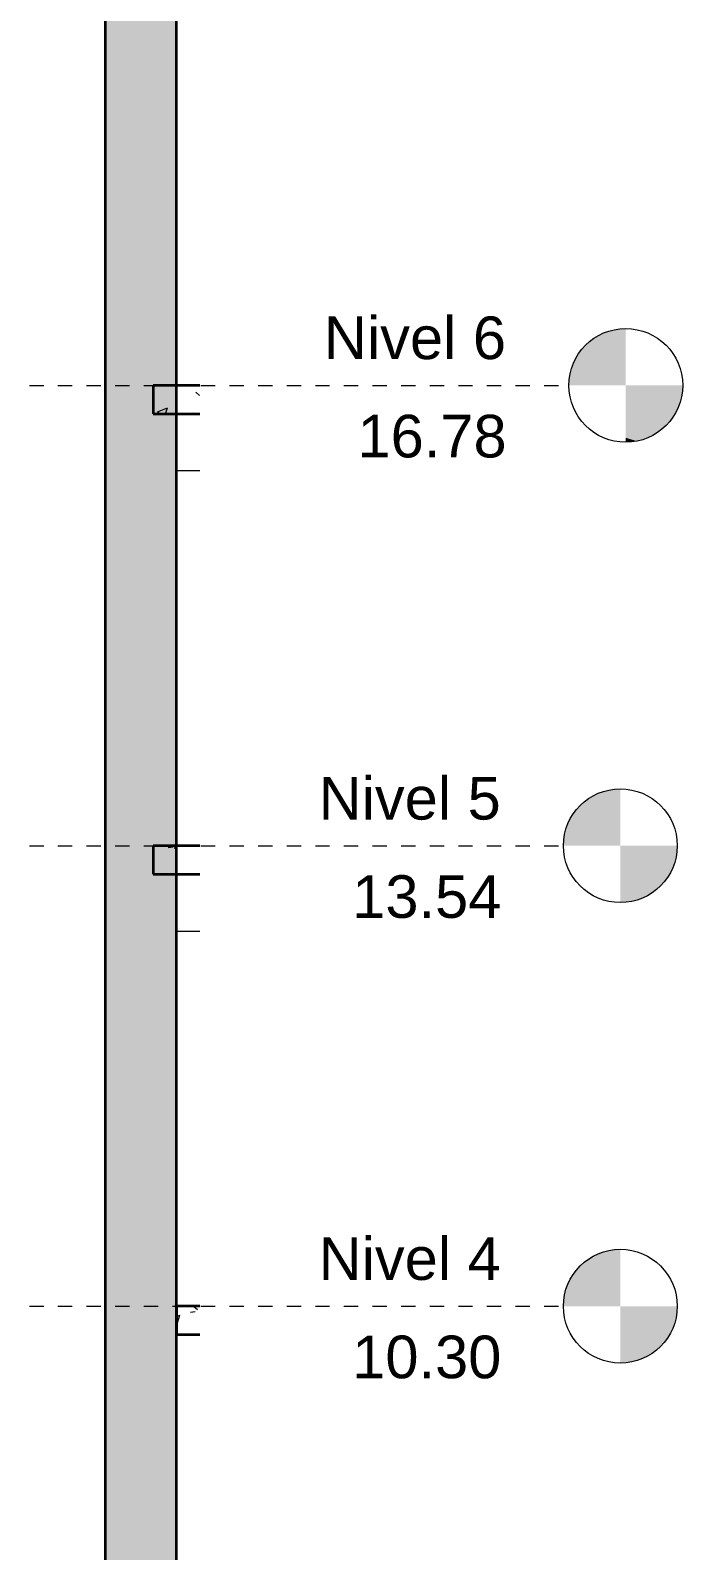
# Model space of a CAD drawing. Header units: metres. Extents: x -144 to 1000, y -717 to 29.
# Drawn here: x 350.29 to 354.85, y -639.88 to -629.24 of the extents above; entities that cross this region are included whole.
import ezdxf

# ---------------------------------------------------------------- set-up
doc = ezdxf.new("R2010")
doc.units = ezdxf.units.M
doc.linetypes.add('Punto 1 mm', pattern=[0.075, 0, -0.075])
for name, color, linetype, lineweight in [('A-FLOR', 2, 'Continuous', 9), ('A-FLOR-LEVL', 51, 'Continuous', 9), ('A-FLOR-PATT', 8, 'Continuous', 50), ('I-FURN', 2, 'Continuous', 9), ('S-BEAM', 1, 'Continuous', 9), ('S-COLS', 7, 'Continuous', 9)]:
    doc.layers.add(name, color=color, linetype=linetype, lineweight=lineweight)
doc.styles.add('Arial', font='arial.ttf', dxfattribs={"height": 0.433594})

msp = doc.modelspace()

# ---------------------------------------------------------------- hatches: boundary and pattern name
at = {"layer": 'A-FLOR-LEVL'}
h = msp.add_hatch(color=256, dxfattribs=at)
edge = h.paths.add_edge_path()
edge.add_line((354.454, -631.724), (354.056, -631.724))
edge.add_arc((354.454, -631.724), 0.398, 90, 180, ccw=False)
edge.add_line((354.454, -631.326), (354.454, -631.724))
h = msp.add_hatch(color=256, dxfattribs=at)
edge = h.paths.add_edge_path()
edge.add_line((354.416, -634.945), (354.018, -634.945))
edge.add_arc((354.416, -634.945), 0.398, 90, 180, ccw=False)
edge.add_line((354.416, -634.547), (354.416, -634.945))
h = msp.add_hatch(color=256, dxfattribs=at)
edge = h.paths.add_edge_path()
edge.add_line((354.416, -635.343), (354.416, -634.945))
edge.add_line((354.416, -634.945), (354.814, -634.945))
edge.add_arc((354.416, -634.945), 0.398, 270, 360, ccw=False)
h = msp.add_hatch(color=256, dxfattribs=at)
edge = h.paths.add_edge_path()
edge.add_line((354.416, -638.167), (354.018, -638.167))
edge.add_arc((354.416, -638.167), 0.398, 90, 180, ccw=False)
edge.add_line((354.416, -637.769), (354.416, -638.167))
h = msp.add_hatch(color=256, dxfattribs=at)
edge = h.paths.add_edge_path()
edge.add_line((354.416, -638.564), (354.416, -638.167))
edge.add_line((354.416, -638.167), (354.814, -638.167))
edge.add_arc((354.416, -638.167), 0.398, 270, 360, ccw=False)
at = {"layer": 'S-COLS', "true_color": 0x414141}
msp.add_hatch(color=250, dxfattribs=at).paths.add_polyline_path([(350.814, -652.187), (351.311, -652.187), (351.311, -602.78), (350.814, -602.78), (350.814, -650.898)])

# ---------------------------------------------------------------- linework, layer by layer
at = {"layer": 'A-FLOR', "lineweight": 35}
for p, q in [((351.474, -631.724), (351.148, -631.724)), ((351.148, -631.724), (351.148, -631.922)), ((351.148, -631.922), (351.474, -631.922)), ((351.474, -634.945), (351.148, -634.945)), ((351.148, -634.945), (351.148, -635.144)), ((351.148, -635.144), (351.474, -635.144)), ((351.474, -638.167), (351.311, -638.167)), ((351.311, -638.167), (351.311, -638.366)), ((351.311, -638.366), (351.474, -638.366))]:
    msp.add_line(p, q, dxfattribs=at)
at = {"layer": 'A-FLOR-LEVL', "color": 251, "linetype": 'Punto 1 mm', "true_color": 0x6c6c6c}
for p, q in [((347.483, -631.724), (354.056, -631.724)), ((347.483, -634.945), (354.018, -634.945)), ((347.483, -638.167), (354.018, -638.167))]:
    msp.add_line(p, q, dxfattribs=at)
at = {"layer": 'A-FLOR-LEVL'}
for centre in [(354.454, -631.724), (354.416, -634.945), (354.416, -638.167)]:
    msp.add_circle(centre, 0.398, dxfattribs=at)
for points in [[(354.454, -631.724), (354.844, -631.801), (354.454, -631.801)], [(354.454, -631.724), (354.851, -631.724), (354.454, -631.724), (354.844, -631.801)], [(354.454, -631.801), (354.821, -631.876), (354.454, -631.876)], [(354.454, -631.801), (354.844, -631.801), (354.821, -631.876)], [(354.454, -631.876), (354.784, -631.944), (354.454, -631.944)], [(354.454, -631.876), (354.821, -631.876), (354.784, -631.944)], [(354.454, -631.944), (354.735, -632.005), (354.454, -632.005)], [(354.454, -631.944), (354.784, -631.944), (354.735, -632.005)], [(354.454, -632.005), (354.674, -632.054), (354.454, -632.054)], [(354.454, -632.005), (354.735, -632.005), (354.674, -632.054)], [(354.454, -632.054), (354.606, -632.091), (354.454, -632.091)], [(354.454, -632.054), (354.674, -632.054), (354.606, -632.091)], [(354.454, -632.091), (354.531, -632.114), (354.454, -632.114)], [(354.454, -632.091), (354.606, -632.091), (354.531, -632.114)], [(354.454, -632.114), (354.531, -632.114), (354.454, -632.121)]]:
    msp.add_solid(points, dxfattribs=at)
at = {"layer": 'A-FLOR-PATT', "color": 8, "lineweight": 5, "true_color": 0x828282}
for p, q in [((351.448, -631.772), (351.473, -631.795)), ((351.178, -631.909), (351.248, -631.882)), ((351.178, -631.909), (351.198, -631.922)), ((351.234, -631.922), (351.248, -631.882)), ((351.425, -631.922), (351.433, -631.916)), ((351.254, -634.957), (351.287, -634.953)), ((351.296, -634.963), (351.319, -634.945)), ((351.409, -638.208), (351.442, -638.204)), ((351.434, -638.169), (351.458, -638.191)), ((351.311, -638.24), (351.337, -638.23)), ((351.311, -638.287), (351.316, -638.291)), ((351.316, -638.291), (351.336, -638.23))]:
    msp.add_line(p, q, dxfattribs=at)
at = {"layer": 'I-FURN'}
msp.add_line((351.292, -634.945), (351.474, -634.945), dxfattribs=at)
at = {"layer": 'S-BEAM'}
for p, q in [((351.312, -632.32), (351.312, -631.922)), ((351.312, -632.32), (351.474, -632.32)), ((351.312, -635.542), (351.312, -635.144)), ((351.312, -635.542), (351.474, -635.542))]:
    msp.add_line(p, q, dxfattribs=at)
at = {"layer": 'S-COLS', "lineweight": 35}
for p, q in [((350.814, -602.78), (350.814, -652.187)), ((351.311, -652.187), (351.311, -602.78))]:
    msp.add_line(p, q, dxfattribs=at)

# ---------------------------------------------------------------- texts
at = {"layer": 'A-FLOR-LEVL', "style": 'Arial'}
for s, p in [('Nivel 6', (352.343, -631.54)), ('16.78', (352.578, -632.228)), ('Nivel 5', (352.306, -634.762)), ('13.54', (352.541, -635.45)), ('Nivel 4', (352.306, -637.983)), ('10.30', (352.541, -638.671))]:
    msp.add_text(s, height=0.2983, dxfattribs=at).set_placement(p)

doc.saveas('drawing.dxf')
